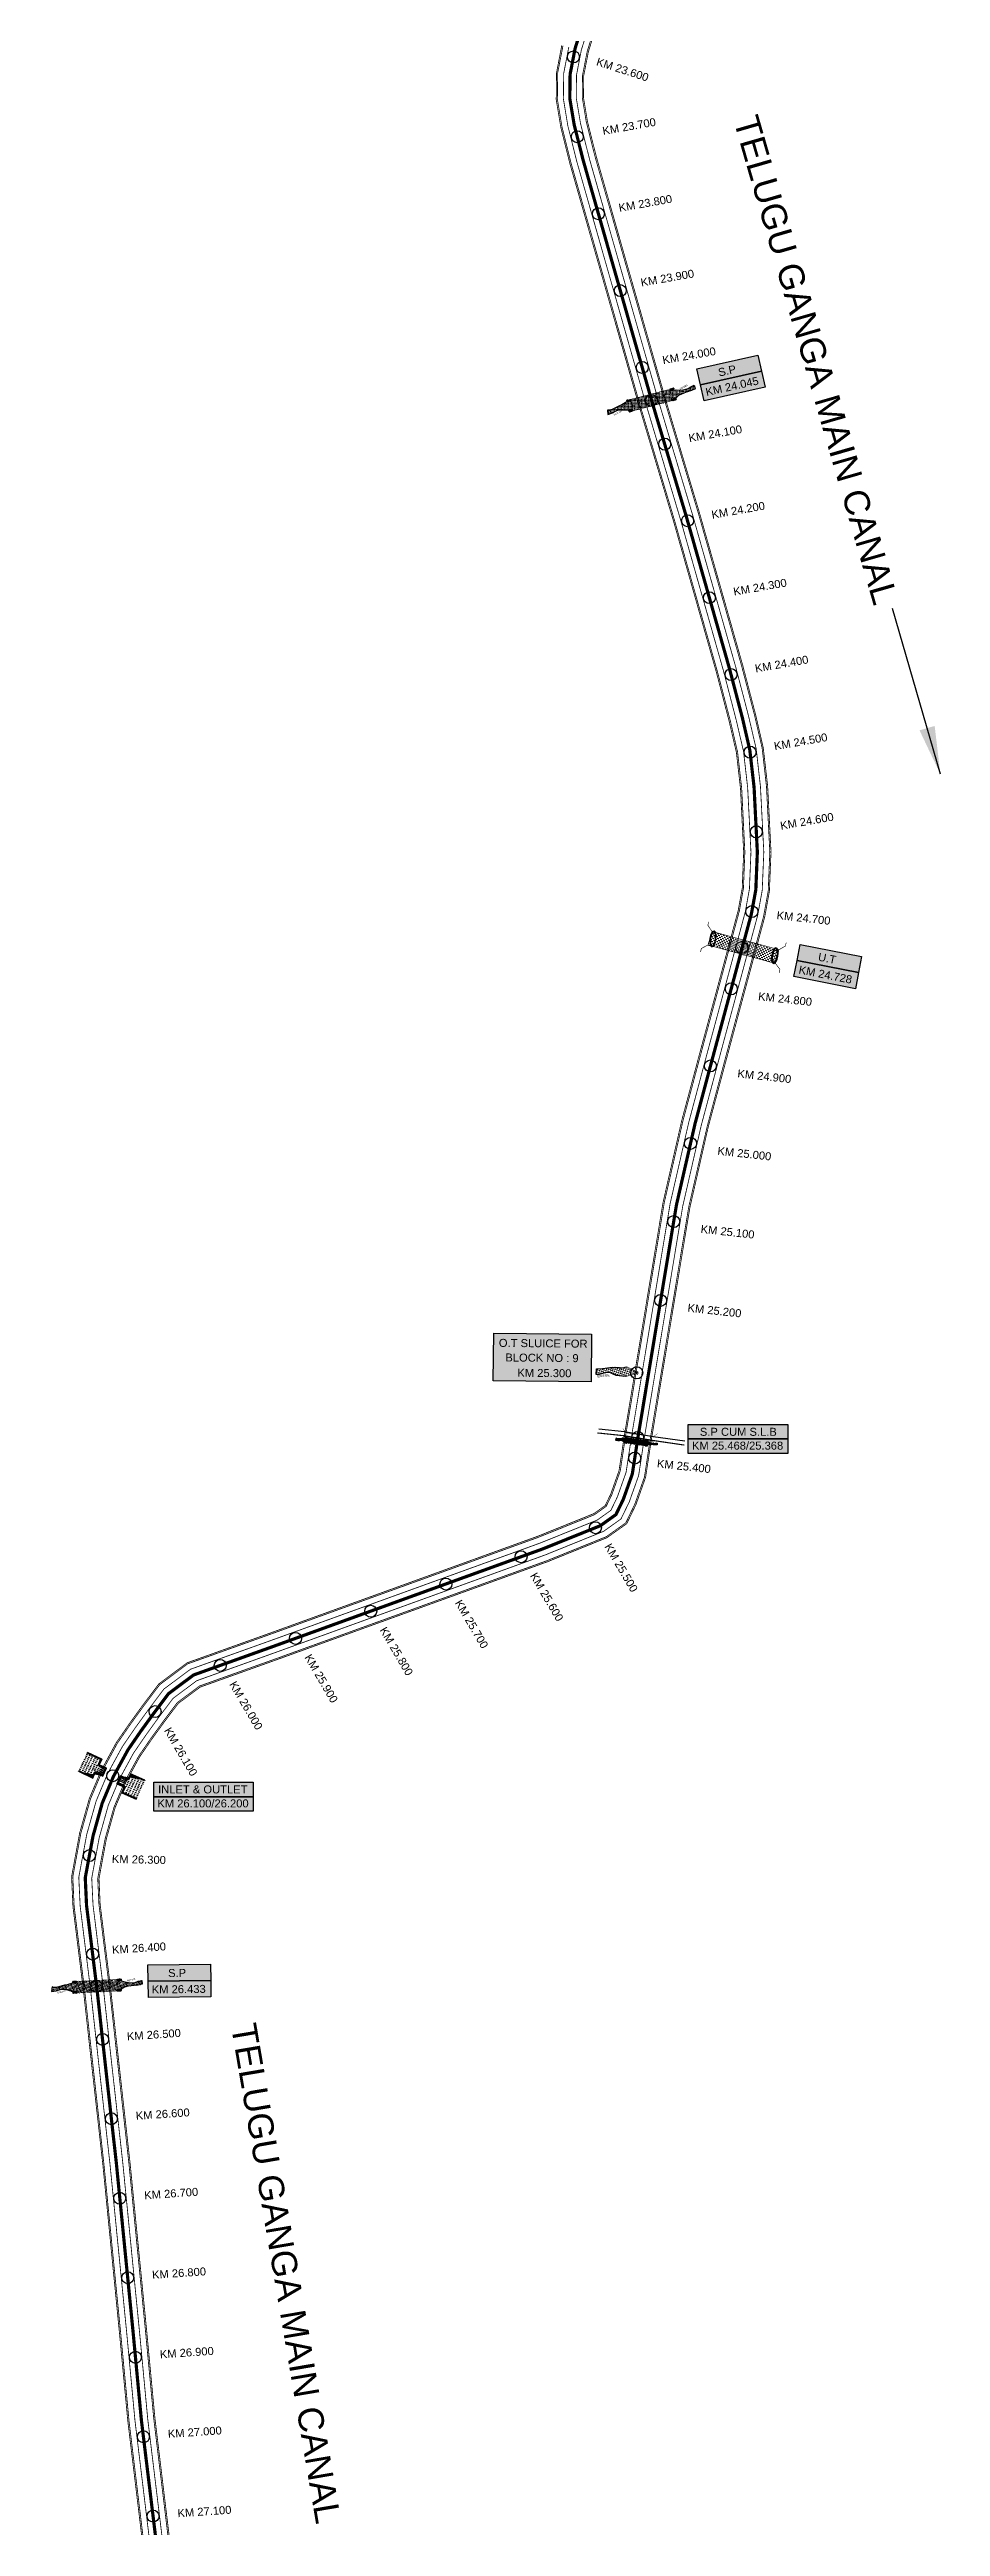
# Model space of a CAD drawing. Header units: inches. Extents: x 85036 to 260440, y 1649183 to 1742360.
# Drawn here: x 88593 to 89708, y 1710051 to 1713150 of the extents above; entities that cross this region are included whole.
import ezdxf

# ---------------------------------------------------------------- set-up
doc = ezdxf.new("R2010")
doc.units = ezdxf.units.IN
doc.header["$MEASUREMENT"] = 0
doc.header["$PDMODE"] = 32
doc.header["$PDSIZE"] = 15
doc.linetypes.add('ACAD_ISO02W100', pattern=[15, 12, -3])
for name, color, linetype in [('bed with', 5, 'Continuous'), ('cahnige', 7, 'Continuous'), ('CARTTRACK', 30, 'ACAD_ISO02W100'), ('chainage', 7, 'Continuous'), ('laying', 4, 'Continuous'), ('lining', 4, 'Continuous'), ('OT', 7, 'Continuous'), ('ROAD', 6, 'Continuous'), ('SLB', 11, 'Continuous'), ('STREAM', 4, 'Continuous'), ('Stu coo', 3, 'Continuous'), ('top of bund', 1, 'Continuous'), ('UT', 173, 'ACAD_ISO02W100'), ('V', 6, 'Continuous'), ('ZSTU', 7, 'Continuous')]:
    doc.layers.add(name, color=color, linetype=linetype)
doc.styles.add('5mm', font='times.ttf', dxfattribs={"height": 3})
doc.styles.get("Standard").update_dxf_attribs({"font": 'arial.ttf'})
doc.dimstyles.get("Standard").update_dxf_attribs({"dimtxt": 0.18, "dimasz": 0.18, "dimexe": 0.18, "dimexo": 0.0625, "dimgap": 0.09, "dimtad": 0, "dimtih": 1, "dimtoh": 1, "dimdec": 4, "dimzin": 0, "dimdsep": 46, "dimtxsty": 'Standard', "dimcen": 0.09, "dimadec": 0, "dimazin": 0, "dimtfac": 1, "dimtdec": 4, "dimtofl": 0, "dimtmove": 0, "dimatfit": 3, "dimfxl": 1, "dimtolj": 1, "dimtzin": 0, "dimarcsym": 0})
pattern_1 = [(228.0128, (-362214.33102, -1526288.49251), (-7.999998232158, -9.0000013416072), [0.134536, -13.319088]), (184.9697, (-362214.42102, -1526288.592507), (12.0000010515176, 0.999991307007), [0.230868, -22.855925]), (132.5104, (-362214.65102, -1526288.61251), (9.9999907183468, -11.0000086738712), [0.162788, -16.116032]), (267.2737, (-362215.04102, -1526288.862507), (0.9999960177272, 20.0000002949735), [0.210238, -20.813558]), (292.8337, (-362215.05102, -1526289.072507), (-5.0000099054371, 11.9999964117778), [0.206155, -20.409373]), (357.2737, (-362214.97102, -1526289.262507), (-20.0000002949735, 0.9999960177272), [0.210238, -20.813558]), (37.6942, (-362214.761022, -1526289.272507), (-13.000007345618, -9.9999904051605), [0.278029, -27.524849]), (72.2553, (-362214.541022, -1526289.102507), (7.0000107627054, 21.9999962312392), [0.262488, -25.986321]), (121.4296, (-362214.46102, -1526288.852507), (-8.0000082341764, 12.9999950364926), [0.21095, -20.884073]), (175.2364, (-362214.57102, -1526288.67251), (11.0000009463196, -0.9999915326613), [0.240832, -11.800763]), (222.3974, (-362214.811022, -1526288.652507), (-12.0000073510732, -10.9999920820141), [0.311448, -30.833375]), (138.8141, (-362214.05102, -1526288.87251), (-7.0000029468057, 5.999997313343), [0.106301, -10.523844]), (171.4692, (-362214.13102, -1526288.802507), (12.9999982848151, -2.0000079100398), [0.202237, -20.021511]), (225, (-362214.331, -1526288.7725), (-1e-16, -1.00000030945), [0.141421, -1.272792]), (203.1986, (-362214.40102, -1526288.65251), (4.999999730667, 2.000001325265), [0.076158, -7.539615]), (291.8014, (-362214.47102, -1526288.6825), (-0.9999999105, 3.00000027301), [0.107703, -5.277462]), (30.9638, (-362214.43102, -1526288.7825), (2.999998022288, 2.00000248354), [0.174929, -5.656023]), (161.5651, (-362214.28102, -1526288.6925), (2.00000043459, -0.99999840322), [0.126491, -3.035787]), (16.3895, (-362215.05102, -1526288.682507), (10.000002198412, 2.999992709818), [0.1772, -17.542845]), (70.3462, (-362214.88102, -1526288.63251), (-3.9999952473717, -11.0000021356062), [0.148661, -14.717408]), (293.1986, (-362214.28102, -1526288.49251), (-2.000001325265, 4.999999730667), [0.152315, -7.463458]), (343.6105, (-362214.22102, -1526288.632507), (-10.000002198412, 2.999992709818), [0.1772, -17.542845]), (339.444, (-362215.05102, -1526289.30251), (-5.000001844542, 1.999995996422), [0.17088, -8.373124]), (294.7751, (-362214.89102, -1526289.36251), (-4.9999921892452, 11.000003421839), [0.143178, -14.174643]), (66.8014, (-362214.27102, -1526289.49251), (2.000001325265, 4.999999730667), [0.152315, -7.463458]), (17.354, (-362214.21102, -1526289.35251), (-13.0000020190968, -3.9999945022591), [0.167631, -16.595424]), (69.444, (-362214.76102, -1526289.49251), (-1.999995996422, -5.000001844542), [0.08544, -8.458564]), (101.3099, (-362214.33102, -1526289.4925), (-0.999997632162, 4.00000075223), [0.05099, -5.048029]), (165.9638, (-362214.34102, -1526289.4425), (3.00000054599, -0.99999805736), [0.206155, -3.91695]), (186.009, (-362214.54102, -1526289.392507), (9.999999750906, 0.9999993174818), [0.19105, -18.913923]), (303.6901, (-362214.43102, -1526288.8725), (-1.000001334507, 1.99999955777), [0.144222, -3.461329]), (353.1572, (-362214.351022, -1526288.992507), (16.9999993654786, -2.0000079979248), [0.251794, -24.927563]), (60.9454, (-362214.10102, -1526289.02251), (-4.000000027199, -7.0000003845697), [0.102956, -10.192674]), (90, (-362214.051, -1526288.9325), (-1, 1), [0.06, -0.94]), (120.2564, (-362214.56102, -1526289.36251), (3.9999948868027, -7.0000024558547), [0.138924, -13.75352]), (48.0128, (-362214.63102, -1526289.24251), (7.999998232158, 9.0000013416072), [0.269072, -13.184552]), (0, (-362214.451, -1526289.0425), (1, 1), [0.26, -0.74]), (325.3048, (-362214.19102, -1526289.04251), (-9.9999942589875, 7.0000086095945), [0.158114, -15.653274]), (254.0546, (-362214.06102, -1526289.13251), (-0.999999889296, -4.000000126652), [0.145602, -7.134508]), (207.646, (-362214.10102, -1526289.272507), (-18.9999958071796, -10.0000077131692), [0.237065, -23.469474]), (175.4261, (-362214.311022, -1526289.382507), (-13.0000005583121, 0.9999948011611), [0.250799, -24.829074])]
pattern_2 = [(0, (-362215.051, -1526289.4925), (1.25, 1.25), [1.25, -1.25])]
pattern_3 = [(228.0128, (-362243.17535, -1526336.432974), (-7.999998232158, -9.0000013416072), [0.134536, -13.319088]), (184.9697, (-362243.26535, -1526336.532974), (12.0000010515176, 0.999991307007), [0.230868, -22.855925]), (132.5104, (-362243.49535, -1526336.552974), (9.9999907183468, -11.0000086738712), [0.162788, -16.116032]), (267.2737, (-362243.88535, -1526336.802974), (0.9999960177272, 20.0000002949735), [0.210238, -20.813558]), (292.8337, (-362243.89535, -1526337.012974), (-5.0000099054371, 11.9999964117778), [0.206155, -20.409373]), (357.2737, (-362243.81535, -1526337.202974), (-20.0000002949735, 0.9999960177272), [0.210238, -20.813558]), (37.6942, (-362243.60535, -1526337.212974), (-13.000007345618, -9.9999904051605), [0.278029, -27.524849]), (72.2553, (-362243.38535, -1526337.042974), (7.0000107627054, 21.9999962312392), [0.262488, -25.986321]), (121.4296, (-362243.30535, -1526336.792974), (-8.0000082341764, 12.9999950364926), [0.21095, -20.884073]), (175.2364, (-362243.41535, -1526336.612974), (11.0000009463196, -0.9999915326613), [0.240832, -11.800763]), (222.3974, (-362243.65535, -1526336.592974), (-12.0000073510732, -10.9999920820141), [0.311448, -30.833375]), (138.8141, (-362242.89535, -1526336.81297), (-7.0000029468057, 5.999997313343), [0.106301, -10.523844]), (171.4692, (-362242.97535, -1526336.742974), (12.9999982848151, -2.0000079100398), [0.202237, -20.021511]), (225, (-362243.17535, -1526336.713), (-1e-16, -1.00000030945), [0.141421, -1.272792]), (203.1986, (-362243.24535, -1526336.59297), (4.999999730667, 2.000001325265), [0.076158, -7.539615]), (291.8014, (-362243.31535, -1526336.62297), (-0.9999999105, 3.00000027301), [0.107703, -5.277462]), (30.9638, (-362243.27535, -1526336.72297), (2.999998022288, 2.00000248354), [0.174929, -5.656023]), (161.5651, (-362243.12535, -1526336.63297), (2.00000043459, -0.99999840322), [0.126491, -3.035787]), (16.3895, (-362243.89535, -1526336.622974), (10.000002198412, 2.999992709818), [0.1772, -17.542845]), (70.3462, (-362243.72535, -1526336.572974), (-3.9999952473717, -11.0000021356062), [0.148661, -14.717408]), (293.1986, (-362243.12535, -1526336.43297), (-2.000001325265, 4.999999730667), [0.152315, -7.463458]), (343.6105, (-362243.06535, -1526336.572974), (-10.000002198412, 2.999992709818), [0.1772, -17.542845]), (339.444, (-362243.89535, -1526337.24297), (-5.000001844542, 1.999995996422), [0.17088, -8.373124]), (294.7751, (-362243.73535, -1526337.302974), (-4.9999921892452, 11.000003421839), [0.143178, -14.174643]), (66.8014, (-362243.11535, -1526337.43297), (2.000001325265, 4.999999730667), [0.152315, -7.463458]), (17.354, (-362243.05535, -1526337.292974), (-13.0000020190968, -3.9999945022591), [0.167631, -16.595424]), (69.444, (-362243.60535, -1526337.43297), (-1.999995996422, -5.000001844542), [0.08544, -8.458564]), (101.3099, (-362243.17535, -1526337.43297), (-0.999997632162, 4.00000075223), [0.05099, -5.048029]), (165.9638, (-362243.18535, -1526337.38297), (3.00000054599, -0.99999805736), [0.206155, -3.91695]), (186.009, (-362243.38535, -1526337.332974), (9.999999750906, 0.9999993174818), [0.19105, -18.913923]), (303.6901, (-362243.27535, -1526336.81297), (-1.000001334507, 1.99999955777), [0.144222, -3.461329]), (353.1572, (-362243.19535, -1526336.932974), (16.9999993654786, -2.0000079979248), [0.251794, -24.927563]), (60.9454, (-362242.94535, -1526336.96297), (-4.000000027199, -7.0000003845697), [0.102956, -10.192674]), (90, (-362242.8953, -1526336.873), (-1, 1), [0.06, -0.94]), (120.2564, (-362243.40535, -1526337.302974), (3.9999948868027, -7.0000024558547), [0.138924, -13.75352]), (48.0128, (-362243.47535, -1526337.182974), (7.999998232158, 9.0000013416072), [0.269072, -13.184552]), (0, (-362243.2953, -1526336.983), (1, 1), [0.26, -0.74]), (325.3048, (-362243.03535, -1526336.982974), (-9.9999942589875, 7.0000086095945), [0.158114, -15.653274]), (254.0546, (-362242.90535, -1526337.07297), (-0.999999889296, -4.000000126652), [0.145602, -7.134508]), (207.646, (-362242.94535, -1526337.212974), (-18.9999958071796, -10.0000077131692), [0.237065, -23.469474]), (175.4261, (-362243.15535, -1526337.322974), (-13.0000005583121, 0.9999948011611), [0.250799, -24.829074])]

# ---------------------------------------------------------------- blocks, each defined once
blk = doc.blocks.new('A$C377B10CC')
at = {"layer": 'STREAM'}
h = blk.add_hatch(dxfattribs=at)
h.set_pattern_fill('DASH', color=256, scale=10, style=0)
h.set_pattern_definition(pattern_2)
h.paths.add_polyline_path([(-21.1, 10.4), (-19.3, 15), (-16.2, 21.2), (-13.8, 26.1), (-11.8, 30.8), (-15.9, 33.3), (-17.5, 29), (-18.4, 24.9), (-21.4, 20), (-25.2, 15.7), (-29.9, 11.7), (-32.6, 7.4), (-28.1, 4.5), (-23.6, 1.5), (-21.1, 5.7)])
h = blk.add_hatch(dxfattribs=at)
h.set_pattern_fill('DASH', color=256, scale=10, style=0)
h.set_pattern_definition(pattern_2)
h.paths.add_polyline_path([(-60.2, -34.7), (-54, -38.6), (-47.9, -42.7), (-22.3, -0.1), (-28.4, 4), (-34.5, 8)])
h = blk.add_hatch(dxfattribs=at)
h.set_pattern_fill('DASH', color=256, scale=10, style=0)
h.set_pattern_definition(pattern_2)
h.paths.add_polyline_path([(-57.7, -50.5), (-52.5, -46.4), (-49.9, -42.1), (-54.3, -39.1), (-58.8, -36.3), (-61.4, -40.5), (-63.6, -47.5), (-64.8, -50.6), (-68, -60.3), (-69.9, -62.9), (-71.7, -64.6), (-67.4, -68.4), (-64.9, -63), (-63.3, -57.9), (-61.9, -54.8), (-59.5, -52.2)])
at = {"layer": 'UT', "ltscale": 0.2}
h = blk.add_hatch(dxfattribs=at)
h.set_pattern_fill('GRAVEL', color=256, style=0)
h.set_pattern_definition(pattern_1)
h.paths.add_polyline_path([(-34.2, 8.5), (-32.6, 7.4), (-29.9, 11.7), (-31.7, 12.8)])
h = blk.add_hatch(dxfattribs=at)
h.set_pattern_fill('GRAVEL', color=256, style=0)
h.set_pattern_definition(pattern_1)
h.paths.add_polyline_path([(-23.6, 1.5), (-22, 0.4), (-19.4, 4.7), (-21.1, 5.7)])
h = blk.add_hatch(dxfattribs=at)
h.set_pattern_fill('GRAVEL', color=256, style=0)
h.set_pattern_definition(pattern_3)
h.paths.add_polyline_path([(-58.8, -36.3), (-60.5, -35.2), (-63.1, -39.5), (-61.4, -40.5)])
h = blk.add_hatch(dxfattribs=at)
h.set_pattern_fill('GRAVEL', color=256, style=0)
h.set_pattern_definition(pattern_3)
h.paths.add_polyline_path([(-48.2, -43.2), (-49.9, -42.2), (-52.5, -46.4), (-50.8, -47.5)])
at = {"layer": 'STREAM'}
for points in [[(-29.9, 11.7), (-25.2, 15.7), (-21.4, 20), (-18.4, 24.9), (-17.5, 29), (-15.9, 33.3), (-11.8, 30.8), (-13.8, 26.1), (-16.2, 21.2), (-19.3, 15), (-21.1, 10.4), (-21.1, 5.7)], [(-61.4, -40.5), (-63.6, -47.5), (-64.8, -50.6), (-68, -60.3), (-69.9, -62.9), (-71.7, -64.6), (-67.4, -68.4), (-64.9, -63), (-63.3, -57.9), (-61.9, -54.8), (-59.5, -52.2), (-57.7, -50.5), (-52.5, -46.4)]]:
    blk.add_lwpolyline(points, dxfattribs=at)
at = {"layer": 'UT', "ltscale": 0.2, "const_width": 0.5}
for points in [[(-60.5, -35.2), (-34.5, 8)], [(-48.2, -43.3), (-22.3, -0.1)], [(-34.6, 8), (-28.4, 4), (-22.3, -0.1)], [(-34.2, 8.5), (-31.7, 12.8)], [(-34.2, 8.5), (-28.1, 4.5), (-22, 0.4)], [(-32.6, 7.4), (-29.9, 11.7)], [(-31.7, 12.8), (-29.9, 11.7)], [(-23.6, 1.5), (-21.1, 5.7)], [(-22.3, -0.1), (-22, 0.4)], [(-22, 0.4), (-19.4, 4.7)], [(-21.1, 5.7), (-19.4, 4.7)], [(-63.1, -39.5), (-60.5, -35.2)], [(-63.1, -39.5), (-61.4, -40.5)], [(-61.4, -40.5), (-58.8, -36.3)], [(-60.5, -35.2), (-54.3, -39.1), (-48.2, -43.3)], [(-60.2, -34.7), (-54, -38.6), (-47.9, -42.8)], [(-52.5, -46.4), (-49.9, -42.1)], [(-52.5, -46.4), (-50.8, -47.5)], [(-50.8, -47.5), (-48.2, -43.2)]]:
    blk.add_lwpolyline(points, dxfattribs=at)
at = {"layer": 'cahnige', "style": '5mm'}
for p in [(-24.7, 17), (-60.9, -63.7)]:
    blk.add_text('Stream', height=2.5, rotation=71.1743, dxfattribs=at).set_placement(p)
blk = doc.blocks.new('GGF')
at = {"layer": 'STREAM'}
h = blk.add_hatch(dxfattribs=at)
h.set_pattern_fill('DASH', color=256, scale=10, angle=-6.0827, style=0)
h.set_pattern_definition([(353.91726508, (-115347.3726, 1016.3876), (1.3754179499, 1.1105068496), [1.25, -1.25])])
h.paths.add_polyline_path([(406186.8, 1485623.9), (406186.3, 1485618.2), (406185.8, 1485612.4), (406242.6, 1485608.9), (406242.9, 1485614.6), (406243.1, 1485620.4)])
at = {"layer": 'laying', "linetype": 'ByBlock', "extrusion": (0, 0, -1)}
for centre in [(406188.8, 1485618.1), (406240.8, 1485615)]:
    blk.add_ellipse(centre, major_axis=(0.4, -6.37), ratio=0.388717, dxfattribs=at)
at = {"layer": 'laying', "linetype": 'ByBlock'}
for points in [[(406189.2, 1485612.2), (406189.1, 1485612.2), (406189.1, 1485612.2), (406188.9, 1485612.3), (406188.8, 1485612.4), (406188.5, 1485612.6), (406188.4, 1485612.8), (406188, 1485613.3), (406187.7, 1485613.9), (406187.3, 1485615.2), (406187.1, 1485615.9), (406186.9, 1485617.5), (406186.8, 1485618.3), (406186.8, 1485619.9), (406186.9, 1485620.7), (406187.2, 1485622.1), (406187.4, 1485622.7), (406187.7, 1485623.4), (406187.9, 1485623.6), (406188.1, 1485623.8), (406188.2, 1485623.9), (406188.4, 1485624), (406188.5, 1485624), (406188.6, 1485623.9), (406188.7, 1485623.9), (406189, 1485623.8), (406189.1, 1485623.6), (406189.4, 1485623.3), (406189.5, 1485623.1), (406190, 1485622.3), (406190.2, 1485621.6), (406190.6, 1485620), (406190.8, 1485619), (406190.9, 1485617.2), (406190.8, 1485616.3), (406190.6, 1485614.6), (406190.4, 1485613.9), (406190.1, 1485613), (406189.9, 1485612.8), (406189.6, 1485612.4), (406189.5, 1485612.4), (406189.3, 1485612.3), (406189.3, 1485612.2), (406189.2, 1485612.2)], [(406241.2, 1485609.1), (406241.1, 1485609.1), (406241, 1485609.1), (406240.8, 1485609.2), (406240.7, 1485609.3), (406240.5, 1485609.5), (406240.4, 1485609.6), (406240, 1485610.2), (406239.7, 1485610.7), (406239.3, 1485612), (406239.1, 1485612.8), (406238.9, 1485614.4), (406238.8, 1485615.2), (406238.8, 1485616.8), (406238.9, 1485617.6), (406239.1, 1485618.9), (406239.3, 1485619.5), (406239.7, 1485620.2), (406239.8, 1485620.4), (406240.1, 1485620.7), (406240.2, 1485620.8), (406240.4, 1485620.8), (406240.4, 1485620.8), (406240.6, 1485620.8), (406240.7, 1485620.8), (406241, 1485620.6), (406241.1, 1485620.5), (406241.4, 1485620.2), (406241.5, 1485620), (406241.9, 1485619.2), (406242.2, 1485618.5), (406242.6, 1485616.8), (406242.7, 1485615.9), (406242.8, 1485614.1), (406242.8, 1485613.1), (406242.6, 1485611.5), (406242.4, 1485610.7), (406242, 1485609.9), (406241.9, 1485609.6), (406241.6, 1485609.3), (406241.5, 1485609.2), (406241.3, 1485609.1), (406241.2, 1485609.1), (406241.2, 1485609.1)]]:
    blk.add_open_spline(points, degree=3, knots=[0, 0, 0, 0, 0.189072, 0.189072, 0.378144, 0.378144, 0.567217, 0.567217, 0.964238, 0.964238, 1.36126, 1.36126, 1.758281, 1.758281, 2.155303, 2.155303, 2.552324, 2.552324, 2.807761, 2.807761, 3.01244, 3.01244, 3.217119, 3.217119, 3.421798, 3.421798, 3.626477, 3.626477, 3.831155, 3.831155, 4.280923, 4.280923, 4.73069, 4.73069, 5.180458, 5.180458, 5.630225, 5.630225, 5.896844, 5.896844, 6.112115, 6.112115, 6.283185, 6.283185, 6.283185, 6.283185], dxfattribs=at)
at = {"layer": 'UT', "ltscale": 0.2, "const_width": 0.5}
for points in [[(406181, 1485605.6), (406181.2, 1485608.6), (406185.8, 1485612.4), (406186.3, 1485618.2), (406186.8, 1485623.9), (406182.5, 1485628), (406182.5, 1485631)], [(406185.8, 1485612.4), (406242.6, 1485608.9)], [(406186.8, 1485623.9), (406243.1, 1485620.4)], [(406247.7, 1485627.4), (406247.6, 1485624.4), (406243.1, 1485620.4), (406242.9, 1485614.6), (406242.6, 1485608.9), (406247.1, 1485604.9), (406247.3, 1485602)]]:
    blk.add_lwpolyline(points, dxfattribs=at)
blk = doc.blocks.new('VBVB')
at = {"layer": 'STREAM'}
h = blk.add_hatch(dxfattribs=at)
h.set_pattern_fill('DASH', color=256, scale=10, style=0)
h.set_pattern_definition([(0, (17867.8837, -28501.71), (1.25, 1.25), [1.25, -1.25])])
h.paths.add_polyline_path([(380096, 1497775), (380098.9, 1497780.2), (380100.4, 1497784.6), (380101.8, 1497788.8), (380103.8, 1497793.6), (380099.5, 1497795.9), (380098.5, 1497793.5), (380097.6, 1497789.6), (380097, 1497787.7), (380095.8, 1497784.7), (380093.9, 1497783), (380090.9, 1497780.8), (380086.6, 1497774), (380084.6, 1497765.2), (380084.1, 1497764.3), (380085.9, 1497763.2), (380086.6, 1497763.8), (380093.7, 1497769.3), (380094.5, 1497772.7)])
at = {"layer": 'OT', "const_width": 0.5}
blk.add_lwpolyline([(380084.6, 1497765.2), (380084.1, 1497764.3), (380083.5, 1497763.5), (380085.4, 1497762.3), (380085.9, 1497763.2), (380084.1, 1497764.3), (380085.9, 1497763.2), (380086.6, 1497763.8), (380093.7, 1497769.3), (380086.6, 1497763.8), (380085.9, 1497763.2), (380084.1, 1497764.3), (380084.6, 1497765.2), (380086.6, 1497774)], dxfattribs=at)
at = {"layer": 'STREAM'}
blk.add_lwpolyline([(380086.6, 1497774), (380090.9, 1497780.8), (380093.9, 1497783), (380095.8, 1497784.7), (380097, 1497787.7), (380097.6, 1497789.6), (380098.5, 1497793.5), (380099.5, 1497795.9), (380103.8, 1497793.6), (380101.8, 1497788.8), (380100.4, 1497784.6), (380098.9, 1497780.2), (380096, 1497775), (380094.5, 1497772.7), (380093.7, 1497769.3)], dxfattribs=at)
at = {"layer": 'cahnige', "style": '5mm'}
blk.add_text('Stream', height=2.5, rotation=71.1743, dxfattribs=at).set_placement((380095, 1497785.5))
blk = doc.blocks.new('FGDFGDFG6YURT')
at = {"layer": 'ROAD', "color": 1, "linetype": 'Continuous', "lineweight": 25}
for points in [[(386103.5, 1482907.4, 0), (386134.5, 1482913, 0), (386162.3, 1482917.4, 0), (386187, 1482923.1, 0)], [(386104.2, 1482903.5, 0), (386135.2, 1482909.2, 0), (386163.1, 1482913.6, 0), (386187.9, 1482919.3, 0)], [(386104.3, 1482907.7, 0), (386135.3, 1482913.3, 0), (386163.2, 1482917.7, 0), (386188, 1482923.4, 0)]]:
    blk.add_polyline3d(points, dxfattribs=at)
at = {"layer": 'SLB'}
for points, const_width in [([(386134.6, 1482913.4), (386134.2, 1482913.4), (386130.6, 1482916.6)], 0.3), ([(386134.6, 1482913.4), (386148.2, 1482915.4), (386161.8, 1482917.9)], 0.5), ([(386162, 1482918.2), (386148.4, 1482915.7), (386134.9, 1482912.9)], 0.5), ([(386161.8, 1482917.9), (386162.2, 1482917.9), (386164.8, 1482922)], 0.3), ([(386134.8, 1482908.7), (386134.5, 1482908.7), (386131.9, 1482904.6)], 0.3), ([(386161.9, 1482914.1), (386148.3, 1482911.6), (386134.8, 1482908.7)], 0.5), ([(386161.9, 1482914.1), (386162.2, 1482914), (386165.9, 1482910.9)], 0.3)]:
    blk.add_lwpolyline(points, dxfattribs=dict(at, const_width=const_width))
blk = doc.blocks.new('RGRGFG')
at = {"layer": 'V'}
h = blk.add_hatch(color=4, dxfattribs=at)
h.paths.add_polyline_path([(245045.3, 1724876.5), (245045.3, 1724857.9), (245052.9, 1724857.9), (245052.9, 1724847.7), (245061.8, 1724847.7), (245061.8, 1724857.9), (245069.4, 1724857.9), (245069.4, 1724876.5), (245070.4, 1724876.5), (245070.4, 1724856.9), (245062.8, 1724856.9), (245062.8, 1724846.7), (245051.9, 1724846.7), (245051.9, 1724856.9), (245044.3, 1724856.9), (245044.3, 1724876.5)])
h.paths.add_polyline_path([(245070.4, 1724876.5), (245070.4, 1724856.9)], flags=17)
h.paths.add_polyline_path([(245062.8, 1724856.9), (245062.8, 1724846.7)], flags=17)
h.paths.add_polyline_path([(245062.8, 1724856.9), (245070.4, 1724856.9)], flags=17)
edge = h.paths.add_edge_path(flags=17)
edge.add_line((245051.9, 1724846.7), (245062.8, 1724846.7))
edge.add_line((245051.9, 1724846.7), (245062.8, 1724846.7))
edge = h.paths.add_edge_path(flags=17)
edge.add_line((245044.3, 1724876.5), (245044.3, 1724856.9))
edge.add_line((245044.3, 1724856.9), (245051.9, 1724856.9))
edge.add_line((245051.9, 1724856.9), (245051.9, 1724846.7))
at = {"layer": 'V', "color": 4}
for points in [[(245044.3, 1724876.5), (245044.3, 1724856.9), (245051.9, 1724856.9), (245051.9, 1724846.7)], [(245044.3, 1724876.5), (245044.3, 1724856.9), (245051.9, 1724856.9), (245051.9, 1724846.7), (245062.8, 1724846.7), (245062.8, 1724856.9), (245070.4, 1724856.9), (245070.4, 1724876.5)], [(245044.3, 1724876.5), (245045.3, 1724876.5)], [(245045.3, 1724876.5), (245045.3, 1724857.9), (245052.9, 1724857.9), (245052.9, 1724847.7), (245061.8, 1724847.7), (245061.8, 1724857.9), (245069.4, 1724857.9), (245069.4, 1724876.5)], [(245047.3, 1724874.8), (245047.3, 1724876.5)], [(245047.3, 1724871.3), (245047.3, 1724873)], [(245047.3, 1724868), (245047.3, 1724869.6)], [(245047.3, 1724864.2), (245047.3, 1724865.8)], [(245047.3, 1724860.7), (245047.3, 1724862.4)], [(245049.6, 1724874.8), (245049.6, 1724876.5)], [(245049.6, 1724871.3), (245049.6, 1724873)], [(245049.6, 1724868), (245049.6, 1724869.6)], [(245049.6, 1724864.2), (245049.6, 1724865.8)], [(245049.6, 1724860.7), (245049.6, 1724862.4)], [(245051.9, 1724846.7), (245062.8, 1724846.7), (245062.8, 1724856.9), (245070.4, 1724856.9), (245070.4, 1724876.5)], [(245051.9, 1724874.8), (245051.9, 1724876.5)], [(245051.9, 1724871.3), (245051.9, 1724873)], [(245051.9, 1724868), (245051.9, 1724869.6)], [(245051.9, 1724864.2), (245051.9, 1724865.8)], [(245051.9, 1724860.7), (245051.9, 1724862.4)], [(245054, 1724874.8), (245054, 1724876.5)], [(245054, 1724871.3), (245054, 1724873)], [(245054, 1724868), (245054, 1724869.6)], [(245054, 1724864.2), (245054, 1724865.8)], [(245054, 1724860.7), (245054, 1724862.4)], [(245055.9, 1724874.8), (245055.9, 1724876.5)], [(245055.9, 1724871.3), (245055.9, 1724873)], [(245055.9, 1724868), (245055.9, 1724869.6)], [(245055.9, 1724864.2), (245055.9, 1724865.8)], [(245055.9, 1724860.7), (245055.9, 1724862.4)], [(245058.1, 1724874.8), (245058.1, 1724876.5)], [(245058.1, 1724871.3), (245058.1, 1724873)], [(245058.1, 1724868), (245058.1, 1724869.6)], [(245058.1, 1724864.2), (245058.1, 1724865.8)], [(245058.1, 1724860.7), (245058.1, 1724862.4)], [(245060.5, 1724874.8), (245060.5, 1724876.5)], [(245060.5, 1724871.3), (245060.5, 1724873)], [(245060.5, 1724868), (245060.5, 1724869.6)], [(245060.5, 1724864.2), (245060.5, 1724865.8)], [(245060.5, 1724860.7), (245060.5, 1724862.4)], [(245070.4, 1724876.5), (245070.4, 1724856.9), (245062.8, 1724856.9), (245062.8, 1724846.7)], [(245070.4, 1724876.5), (245070.4, 1724856.9), (245062.8, 1724856.9), (245062.8, 1724846.7)], [(245063.1, 1724874.8), (245063.1, 1724876.5)], [(245063.1, 1724871.3), (245063.1, 1724873)], [(245063.1, 1724868), (245063.1, 1724869.6)], [(245063.1, 1724864.2), (245063.1, 1724865.8)], [(245063.1, 1724860.7), (245063.1, 1724862.4)], [(245065.3, 1724874.8), (245065.3, 1724876.5)], [(245065.3, 1724871.3), (245065.3, 1724873)], [(245065.3, 1724868), (245065.3, 1724869.6)], [(245065.3, 1724864.2), (245065.3, 1724865.8)], [(245065.3, 1724860.7), (245065.3, 1724862.4)], [(245067.7, 1724874.8), (245067.7, 1724876.5)], [(245067.7, 1724871.3), (245067.7, 1724873)], [(245067.7, 1724868), (245067.7, 1724869.6)], [(245067.7, 1724864.2), (245067.7, 1724865.8)], [(245067.7, 1724860.7), (245067.7, 1724862.4)], [(245069.4, 1724876.5), (245070.4, 1724876.5)], [(245054, 1724857.7), (245054, 1724859.3)], [(245054, 1724854.5), (245054, 1724856.1)], [(245054, 1724848.3), (245054, 1724853.5)], [(245055.9, 1724857.7), (245055.9, 1724859.3)], [(245055.9, 1724854.5), (245055.9, 1724856.1)], [(245055.9, 1724848.3), (245055.9, 1724853.5)], [(245058.1, 1724857.7), (245058.1, 1724859.3)], [(245058.1, 1724854.5), (245058.1, 1724856.1)], [(245058.1, 1724848.3), (245058.1, 1724853.5)], [(245060.5, 1724857.7), (245060.5, 1724859.3)], [(245060.5, 1724854.5), (245060.5, 1724856.1)], [(245060.5, 1724848.3), (245060.5, 1724853.5)]]:
    blk.add_lwpolyline(points, dxfattribs=at)

msp = doc.modelspace()

# ---------------------------------------------------------------- hatches: boundary and pattern name
at = {"layer": 'V'}
msp.add_hatch(color=2, dxfattribs=at).paths.add_polyline_path([(89148.9, 1711544), (89271.2, 1711542.8), (89270.6, 1711483.4), (89148.3, 1711484.6)])
at = {"layer": 'ZSTU'}
h = msp.add_hatch(color=135, dxfattribs=at)
h.set_gradient(color1=(141, 177, 78), color2=(107, 135, 59), one_color=1, tint=0.38, name='CYLINDER')
h.paths.add_polyline_path([(89403, 1712750.8), (89407.4, 1712730.9), (89483.8, 1712747.9), (89479.4, 1712767.9)])
h.paths.add_polyline_path([(89428.9, 1712738), (89456, 1712744), (89452.6, 1712759.1), (89425.6, 1712753.1)], flags=24)
h = msp.add_hatch(color=252, dxfattribs=at)
h.set_gradient(color1=(167, 88, 159), color2=(127, 67, 121), one_color=1, tint=0.38, name='CYLINDER')
h.paths.add_polyline_path([(89488.3, 1712727.9), (89483.8, 1712747.9), (89407.4, 1712730.9), (89411.9, 1712710.9)])
h.paths.add_polyline_path([(89413.2, 1712713.6), (89484.2, 1712729.4), (89480.8, 1712744.3), (89409.9, 1712728.6)], flags=24)
h = msp.add_hatch(color=135, dxfattribs=at)
h.set_gradient(color1=(141, 177, 78), color2=(107, 135, 59), one_color=1, tint=0.38, name='CYLINDER')
h.paths.add_polyline_path([(89532.2, 1712030.4), (89528.3, 1712010.4), (89605.1, 1711995.3), (89609, 1712015.4)])
h.paths.add_polyline_path([(89550.9, 1712008.3), (89578, 1712003), (89580.9, 1712017.9), (89553.8, 1712023.2)], flags=24)
h = msp.add_hatch(color=252, dxfattribs=at)
h.set_gradient(color1=(167, 88, 159), color2=(127, 67, 121), one_color=1, tint=0.38, name='CYLINDER')
h.paths.add_polyline_path([(89601.2, 1711975.2), (89605.1, 1711995.3), (89528.3, 1712010.4), (89524.3, 1711990.3)])
h.paths.add_polyline_path([(89526.7, 1711992.2), (89598, 1711978.2), (89600.9, 1711993.3), (89529.6, 1712007.3)], flags=24)
h = msp.add_hatch(color=135, dxfattribs=at)
h.set_gradient(color1=(141, 177, 78), color2=(107, 135, 59), one_color=1, tint=0.38, name='CYLINDER')
h.paths.add_polyline_path([(89516.6, 1711430), (89392.1, 1711430), (89392.1, 1711411.8), (89516.6, 1711411.8)])
h.paths.add_polyline_path([(89404.1, 1711413), (89505.6, 1711413), (89505.6, 1711428.5), (89404.1, 1711428.5)], flags=24)
h = msp.add_hatch(color=252, dxfattribs=at)
h.set_gradient(color1=(167, 88, 159), color2=(127, 67, 121), one_color=1, tint=0.38, name='CYLINDER')
h.paths.add_polyline_path([(89516.6, 1711411.8), (89392.1, 1711411.8), (89392.1, 1711393.5), (89516.6, 1711393.5)])
h.paths.add_polyline_path([(89394.2, 1711395.7), (89513.6, 1711395.7), (89513.6, 1711411.2), (89394.2, 1711411.2)], flags=24)
h = msp.add_hatch(color=135, dxfattribs=at)
h.set_gradient(color1=(141, 177, 78), color2=(107, 135, 59), one_color=1, tint=0.38, name='CYLINDER')
h.paths.add_polyline_path([(88723.5, 1710982.3), (88723.5, 1710964), (88847.9, 1710964), (88847.9, 1710982.3)])
h.paths.add_polyline_path([(88726.4, 1710965.4), (88843.4, 1710965.4), (88843.4, 1710981), (88726.4, 1710981)], flags=24)
h = msp.add_hatch(color=252, dxfattribs=at)
h.set_gradient(color1=(167, 88, 159), color2=(127, 67, 121), one_color=1, tint=0.38, name='CYLINDER')
h.paths.add_polyline_path([(88847.9, 1710945.8), (88847.9, 1710964), (88723.5, 1710964), (88723.5, 1710945.8)])
h.paths.add_polyline_path([(88725.5, 1710947.9), (88844.9, 1710947.9), (88844.9, 1710963.4), (88725.5, 1710963.4)], flags=24)
h = msp.add_hatch(color=135, dxfattribs=at)
h.set_gradient(color1=(141, 177, 78), color2=(107, 135, 59), one_color=1, tint=0.38, name='CYLINDER')
h.paths.add_polyline_path([(88716.3, 1710753.6), (88716.5, 1710733.1), (88794.8, 1710734.1), (88794.5, 1710754.6)])
h.paths.add_polyline_path([(88739, 1710735.7), (88766.7, 1710736), (88766.5, 1710751.5), (88738.8, 1710751.2)], flags=24)
h = msp.add_hatch(color=252, dxfattribs=at)
h.set_gradient(color1=(167, 88, 159), color2=(127, 67, 121), one_color=1, tint=0.38, name='CYLINDER')
h.paths.add_polyline_path([(88795, 1710713.6), (88794.8, 1710734.1), (88716.5, 1710733.1), (88716.8, 1710712.6)])
h.paths.add_polyline_path([(88718.6, 1710715), (88791.3, 1710715.9), (88791.1, 1710731.2), (88718.4, 1710730.3)], flags=24)

# ---------------------------------------------------------------- linework, layer by layer
for p in [(89248.6, 1713141.2), (89253.3, 1713041.3), (89279.8, 1712944.9), (89307.2, 1712848.7), (89334.6, 1712752.6), (89362.7, 1712656.6), (89391.3, 1712560.8), (89418.6, 1712464.5), (89445.7, 1712368.3), (89469.5, 1712271.2), (89477.3, 1712171.5), (89471.7, 1712071.6), (89445.9, 1711975), (89419.9, 1711878.5), (89395, 1711781.6), (89374, 1711683.8), (89357.6, 1711585.2), (89325.3, 1711387.8), (89276.1, 1711300.7), (89183, 1711264.3), (89089, 1711230.2), (88995, 1711196.2), (88900.9, 1711162.2), (88806.8, 1711128.4), (88725.2, 1711070.6), (88643, 1710890.3), (88647.1, 1710767.2), (88659.5, 1710660.4), (88670.6, 1710561.1), (88681.1, 1710461.6), (88691, 1710362.1), (88700.7, 1710262.6), (88710.7, 1710163.1), (88722.7, 1710063.8)]:
    msp.add_point(p)
at = {"color": 2}
for p in [(89345.9, 1712711.4), (89459.2, 1712026.7), (89327.8, 1711494.5), (89328.9, 1711413.7), (88672.3, 1710990.3), (88651.7, 1710727)]:
    msp.add_point(p, dxfattribs=at)
at = {"layer": 'bed with', "const_width": 1}
for points in [[(89268.9, 1713183.4), (89258.4, 1713149.7), (89252.4, 1713118.6), (89252.1, 1713089.8), (89257.4, 1713058), (89268.5, 1713013.9), (89354.9, 1712710.9), (89397.6, 1712568.1), (89451.6, 1712377.6), (89467.8, 1712315.6), (89477.2, 1712275.1), (89482.5, 1712228.1), (89486.7, 1712146.3), (89484.7, 1712098.2), (89479.1, 1712067.3), (89432, 1711892.3), (89408.5, 1711804.4), (89385.3, 1711703.1), (89337.1, 1711412.1), (89330.1, 1711365.9), (89318.4, 1711333), (89308.1, 1711311.7), (89286.2, 1711296.1), (89213.2, 1711266.6), (88876.5, 1711144.8), (88777.3, 1711109.2), (88747.8, 1711087.2), (88729.3, 1711062.7), (88713.7, 1711041.1), (88698.2, 1711018.5), (88680.4, 1710985.8), (88666.7, 1710953.3), (88655.4, 1710913), (88646, 1710862.2), (88647.6, 1710828.6), (88660.6, 1710723.7), (88670.6, 1710633.2), (88684.8, 1710506.2), (88705.7, 1710295.1), (88716.1, 1710184.8), (88742.9, 1709964.4)], [(89242.8, 1713153.6), (89236.3, 1713120.3), (89236, 1713088.6), (89241.6, 1713054.7), (89252.9, 1713009.8), (89339.4, 1712706.4), (89382.1, 1712563.6), (89436.1, 1712373.4), (89452.1, 1712311.7), (89461.3, 1712272.3), (89466.5, 1712226.8), (89470.6, 1712146.3), (89468.7, 1712099.9), (89463.4, 1712070.8), (89416.4, 1711896.5), (89392.9, 1711808.3), (89369.5, 1711706.2), (89321.2, 1711414.6), (89314.4, 1711369.9), (89303.5, 1711339.2), (89295.4, 1711322.4), (89278.4, 1711310.3), (89207.5, 1711281.7), (88871.1, 1711159.9), (88769.6, 1711123.6), (88736.3, 1711098.8), (88716.4, 1711072.3), (88700.5, 1711050.4), (88684.4, 1711026.9), (88665.8, 1710992.8), (88651.5, 1710958.6), (88639.7, 1710916.7), (88629.8, 1710863.3), (88631.5, 1710827.3), (88644.6, 1710721.8), (88654.6, 1710631.4), (88668.8, 1710504.5), (88689.7, 1710293.6), (88700.1, 1710183.1), (88726.9, 1709962.5)]]:
    msp.add_lwpolyline(points, dxfattribs=at)
at = {"layer": 'lining', "const_width": 1}
for points in [[(89275.9, 1713180.8), (89265.7, 1713147.8), (89259.9, 1713117.9), (89259.6, 1713090.4), (89264.7, 1713059.5), (89275.7, 1713015.9), (89362.1, 1712713), (89404.8, 1712570.2), (89458.8, 1712379.6), (89475.1, 1712317.4), (89484.6, 1712276.4), (89490, 1712228.7), (89494.2, 1712146.4), (89492.2, 1712097.3), (89486.4, 1712065.6), (89439.2, 1711890.4), (89415.8, 1711802.6), (89392.7, 1711701.6), (89344.5, 1711410.9), (89337.4, 1711364.1), (89325.3, 1711330.1), (89314, 1711306.7), (89289.8, 1711289.5), (89215.9, 1711259.6), (88879.1, 1711137.7), (88780.9, 1711102.6), (88753.1, 1711081.9), (88735.4, 1711058.3), (88719.8, 1711036.8), (88704.6, 1711014.6), (88687.1, 1710982.5), (88673.8, 1710950.8), (88662.7, 1710911.3), (88653.5, 1710861.7), (88655, 1710829.3), (88668.1, 1710724.6), (88678.1, 1710634), (88692.3, 1710507), (88713.2, 1710295.8), (88723.6, 1710185.6), (88750.3, 1709965.2)], [(89235.5, 1713155.4), (89228.8, 1713121), (89228.5, 1713088), (89234.3, 1713053.2), (89245.7, 1713007.8), (89332.2, 1712704.3), (89374.9, 1712561.5), (89428.8, 1712371.4), (89444.9, 1712309.9), (89453.9, 1712271.1), (89459, 1712226.1), (89463, 1712146.2), (89461.2, 1712100.8), (89456.1, 1712072.5), (89409.2, 1711898.4), (89385.6, 1711810.1), (89362.2, 1711707.6), (89313.8, 1711415.8), (89307.1, 1711371.7), (89296.6, 1711342.1), (89289.5, 1711327.4), (89274.8, 1711316.9), (89204.8, 1711288.7), (88868.5, 1711167), (88766, 1711130.3), (88730.9, 1711104.1), (88710.3, 1711076.7), (88694.4, 1711054.7), (88678, 1711030.9), (88659.1, 1710996), (88644.4, 1710961.1), (88632.4, 1710918.4), (88622.3, 1710863.8), (88624, 1710826.6), (88637.2, 1710721), (88647.2, 1710630.6), (88661.3, 1710503.7), (88682.2, 1710292.8), (88692.7, 1710182.3), (88719.4, 1709961.7)]]:
    msp.add_lwpolyline(points, dxfattribs=at)
at = {"layer": 'top of bund', "const_width": 1}
for points in [[(89277.4, 1713180.3), (89267.2, 1713147.5), (89261.4, 1713117.7), (89261.1, 1713090.5), (89266.2, 1713059.8), (89277.2, 1713016.3), (89363.5, 1712713.5), (89406.2, 1712570.6), (89460.3, 1712379.9), (89476.5, 1712317.7), (89486, 1712276.6), (89491.5, 1712228.8), (89495.7, 1712146.4), (89493.7, 1712097.2), (89487.9, 1712065.3), (89440.7, 1711890), (89417.2, 1711802.3), (89394.2, 1711701.3), (89346, 1711410.7), (89338.8, 1711363.7), (89326.7, 1711329.5), (89315.2, 1711305.7), (89290.5, 1711288.2), (89216.4, 1711258.2), (88879.6, 1711136.3), (88781.6, 1711101.2), (88754.2, 1711080.8), (88736.6, 1711057.4), (88721, 1711035.9), (88705.9, 1711013.8), (88688.5, 1710981.9), (88675.2, 1710950.3), (88664.2, 1710911), (88655.1, 1710861.6), (88656.5, 1710829.4), (88669.5, 1710724.8), (88679.6, 1710634.2), (88693.8, 1710507.1), (88714.7, 1710296), (88725.1, 1710185.8), (88751.8, 1709965.4)], [(89234, 1713155.8), (89227.4, 1713121.2), (89227, 1713087.9), (89232.8, 1713052.9), (89244.2, 1713007.4), (89330.8, 1712703.9), (89373.5, 1712561.1), (89427.4, 1712371), (89443.4, 1712309.6), (89452.4, 1712270.8), (89457.5, 1712226), (89461.5, 1712146.2), (89459.7, 1712100.9), (89454.6, 1712072.8), (89407.7, 1711898.8), (89384.1, 1711810.5), (89360.7, 1711707.9), (89312.3, 1711416.1), (89305.6, 1711372.1), (89295.2, 1711342.7), (89288.3, 1711328.4), (89274.1, 1711318.3), (89204.2, 1711290.1), (88868, 1711168.4), (88765.3, 1711131.6), (88729.9, 1711105.2), (88709.1, 1711077.6), (88693.2, 1711055.6), (88676.7, 1711031.7), (88657.7, 1710996.7), (88642.9, 1710961.6), (88630.9, 1710918.7), (88620.8, 1710863.9), (88622.5, 1710826.5), (88635.7, 1710720.8), (88645.7, 1710630.4), (88659.9, 1710503.6), (88680.7, 1710292.7), (88691.2, 1710182.1), (88717.9, 1709961.5)]]:
    msp.add_lwpolyline(points, dxfattribs=at)
at = {"layer": 'V', "color": 1, "const_width": 4}
msp.add_lwpolyline([(89261.3, 1713186.2), (89250.6, 1713151.6), (89244.4, 1713119.5), (89244, 1713089.2), (89249.5, 1713056.3), (89260.7, 1713011.9), (89347.1, 1712708.7), (89389.8, 1712565.9), (89443.8, 1712375.5), (89460, 1712313.7), (89469.2, 1712273.7), (89474.5, 1712227.4), (89478.6, 1712146.3), (89476.7, 1712099), (89471.2, 1712069), (89424.2, 1711894.4), (89400.7, 1711806.4), (89377.4, 1711704.6), (89329.2, 1711413.4), (89322.2, 1711367.9), (89310.9, 1711336.1), (89301.7, 1711317.1), (89282.3, 1711303.2), (89210.3, 1711274.2), (88873.8, 1711152.4), (88773.4, 1711116.4), (88742, 1711093), (88722.9, 1711067.5), (88707.1, 1711045.7), (88691.3, 1711022.7), (88673.1, 1710989.3), (88659.1, 1710956), (88647.6, 1710914.9), (88637.9, 1710862.7), (88639.5, 1710827.9), (88652.6, 1710722.8), (88662.6, 1710632.3), (88676.8, 1710505.3), (88697.7, 1710294.3), (88708.1, 1710183.9), (88734.9, 1709963.5)], dxfattribs=at)
at = {"layer": 'V', "color": 2}
msp.add_lwpolyline([(89148.9, 1711544), (89271.2, 1711542.8), (89270.6, 1711483.4), (89148.3, 1711484.6)], close=True, dxfattribs=at)
at = {"layer": 'ZSTU', "color": 135}
for points in [[(89403, 1712750.8), (89479.4, 1712767.9), (89483.8, 1712747.9), (89407.4, 1712730.9)], [(89532.2, 1712030.4), (89609, 1712015.4), (89605.1, 1711995.3), (89528.3, 1712010.4)], [(89392.1, 1711430), (89516.6, 1711430), (89516.6, 1711411.8), (89392.1, 1711411.8)], [(88723.5, 1710982.3), (88847.9, 1710982.3), (88847.9, 1710964), (88723.5, 1710964)], [(88716.3, 1710753.6), (88794.5, 1710754.6), (88794.8, 1710734.1), (88716.5, 1710733.1)]]:
    msp.add_lwpolyline(points, close=True, dxfattribs=at)
at = {"layer": 'ZSTU', "color": 252}
for points in [[(89407.4, 1712730.9), (89483.8, 1712747.9), (89488.3, 1712727.9), (89411.9, 1712710.9)], [(89528.3, 1712010.4), (89605.1, 1711995.3), (89601.2, 1711975.2), (89524.3, 1711990.3)], [(89392.1, 1711411.8), (89516.6, 1711411.8), (89516.6, 1711393.5), (89392.1, 1711393.5)], [(88723.5, 1710964), (88847.9, 1710964), (88847.9, 1710945.8), (88723.5, 1710945.8)], [(88716.5, 1710733.1), (88794.8, 1710734.1), (88795, 1710713.6), (88716.8, 1710712.6)]]:
    msp.add_lwpolyline(points, close=True, dxfattribs=at)

# ---------------------------------------------------------------- block references
at = {"layer": 'CARTTRACK', "color": 3}
for p, rotation in [((89387.7, 1712695.4), 315.6379845791225), ((88689.9, 1710702.4), 303.7948028281315)]:
    msp.add_blockref('A$C377B10CC', p, dxfattribs=dict(at, rotation=rotation))
for name, p, xscale, yscale, zscale, rotation in [('VBVB', (2262661.7, 2186134.9), 1.439622272833706, 1.439622273587702, 1.439622273616309, 116.5588276236696), ('A$C377B10CC', (89342.2, 1711393.8), 0.4612350611371714, 0.4612350612906084, 0.461235061146359, 293.0256960027643)]:
    msp.add_blockref(name, p, dxfattribs=dict(at, xscale=xscale, yscale=yscale, zscale=zscale, rotation=rotation))
at = {"layer": 'laying', "color": 6, "linetype": 'ByBlock', "xscale": 1.539389527181886, "yscale": 1.539389526919422, "zscale": 1.539389526941385, "rotation": 348.262493210713}
msp.add_blockref('GGF', (-988014.2, -399886.9), dxfattribs=at)
at = {"layer": 'laying', "color": 1, "linetype": 'ByBlock', "xscale": 1.276025050963886, "yscale": 1.276025051015949, "zscale": 1.276025051043955, "rotation": 161.3518531184687}
msp.add_blockref('FGDFGDFG6YURT', (1161249.6, 3346752.5), dxfattribs=at)
at = {"layer": 'V', "color": 4}
for p, rotation in [((1538758.4, 745401.8), 64.42724460454887), ((-1380229.7, 2647710.3), 245.5604721265925)]:
    msp.add_blockref('RGRGFG', p, dxfattribs=dict(at, rotation=rotation))

# ---------------------------------------------------------------- texts
at = {"layer": 'chainage', "color": 0}
for s, rotation, p in [('KM 23.600', 342.085, (89276.3, 1713131)), ('KM 23.700', 9.971, (89285.8, 1713043.5)), ('KM 23.800', 9.971, (89306.1, 1712947.3)), ('KM 23.900', 9.971, (89333.6, 1712853.8)), ('KM 24.000', 9.971, (89360.8, 1712756.7)), ('KM 24.100', 9.971, (89393.6, 1712659.1)), ('KM 24.200', 9.971, (89422.2, 1712563.2)), ('KM 24.300', 9.971, (89449.5, 1712467)), ('KM 24.400', 9.971, (89476.6, 1712370.8)), ('KM 24.500', 9.971, (89500.4, 1712273.6)), ('KM 24.600', 9.971, (89508.2, 1712174)), ('KM 24.700', 353.7653, (89502.3, 1712062.4)), ('KM 24.800', 353.7653, (89479.2, 1711960.9)), ('KM 24.900', 353.7653, (89453.3, 1711864.3)), ('KM 25.000', 353.7653, (89428.3, 1711767.5)), ('KM 25.100', 353.7653, (89407.3, 1711669.7)), ('KM 25.200', 353.7653, (89390.9, 1711571.1)), ('KM 25.400', 353.7653, (89352.6, 1711376.3)), ('KM 25.500', 300.3147, (89287, 1711277.2)), ('KM 25.600', 300.3147, (89193.9, 1711240.7)), ('KM 25.700', 300.3147, (89099.9, 1711206.7)), ('KM 25.800', 300.3147, (89005.8, 1711172.7)), ('KM 25.900', 300.3147, (88911.8, 1711138.6)), ('KM 26.000', 300.3147, (88817.7, 1711104.8)), ('KM 26.100', 300.3147, (88736.1, 1711047)), ('KM 26.300', 358.852, (88671.1, 1710881.2)), ('KM 26.400', 3.8542, (88671.7, 1710767.4)), ('KM 26.500', 3.8542, (88690.3, 1710659.1)), ('KM 26.600', 3.8542, (88701.4, 1710559.7)), ('KM 26.700', 3.8542, (88712, 1710460.3)), ('KM 26.800', 3.8542, (88721.8, 1710360.7)), ('KM 26.900', 3.8542, (88731.5, 1710261.2)), ('KM 27.000', 3.8542, (88741.5, 1710161.7)), ('KM 27.100', 3.8542, (88753.6, 1710062.4))]:
    msp.add_text(s, height=10, rotation=rotation, dxfattribs=at).set_placement(p)
at = {"layer": 'chainage', "color": 1}
for rotation, p in [(286.1273, (89448.5, 1713062.1)), (279.6949, (88820.1, 1710677.4))]:
    msp.add_text('TELUGU GANGA MAIN CANAL', height=31.655, rotation=rotation, dxfattribs=at).set_placement(p)
at = {"layer": 'Stu coo', "color": 0}
for s, rotation, p in [('S.P', 12.5374, (89430.9, 1712741.2)), ('KM 24.045', 12.5374, (89415.1, 1712716.8)), ('KM 24.728', 348.8915, (89529.7, 1711994.4)), ('U.T', 348.8915, (89553.9, 1712010.5)), ('KM 26.433', 0.6942, (88721.1, 1710717.8)), ('S.P', 0.6942, (88741.6, 1710738.4))]:
    msp.add_text(s, height=10, rotation=rotation, dxfattribs=at).set_placement(p)
at = {"layer": 'Stu coo', "color": 1}
for s, p in [('O.T SLUICE FOR ', (89155.2, 1711527)), (' BLOCK NO : 9', (89159.5, 1711508.8)), ('KM 25.300', (89178.4, 1711489.6))]:
    msp.add_text(s, height=10, rotation=359.4358, dxfattribs=at).set_placement(p)
at = {"layer": 'Stu coo', "color": 0}
for s, p in [('S.P CUM S.L.B', (89406.7, 1711415.7)), ('KM 25.468/25.368', (89396.8, 1711398.4)), ('INLET & OUTLET', (88729, 1710968.2)), ('KM 26.100/26.200', (88728.1, 1710950.7))]:
    msp.add_text(s, height=10, dxfattribs=at).set_placement(p)

# ---------------------------------------------------------------- leaders
at = {"layer": 'chainage', "color": 1}
msp.add_leader([(89707.6, 1712243.6), (89647.7, 1712450.9)], dimstyle='Standard', override={"dimasz": 60, "dimgap": 0.09, "dimtad": 0}, dxfattribs=at)

doc.saveas('drawing.dxf')
